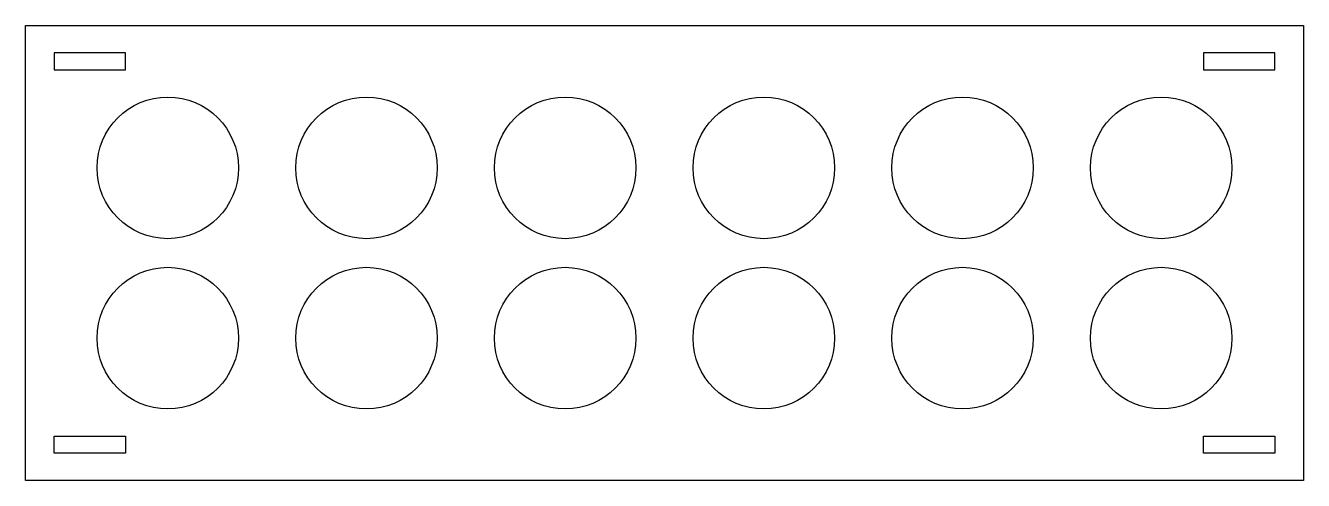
# Model space of a CAD drawing. Header units: inches. Extents: x 0 to 447, y 0 to 159.
import ezdxf

# ---------------------------------------------------------------- set-up
doc = ezdxf.new("R2010")
doc.units = ezdxf.units.IN
doc.header["$MEASUREMENT"] = 0

msp = doc.modelspace()

# ---------------------------------------------------------------- linework, layer by layer
for points in [[(0, 0), (0, 159), (447, 159), (447, 0)], [(10, 149.5), (10, 143.5), (35, 143.5), (35, 149.5)], [(412, 149.5), (412, 143.5), (437, 143.5), (437, 149.5)], [(10, 9.5), (10, 15.5), (35, 15.5), (35, 9.5)], [(412, 9.5), (412, 15.5), (437, 15.5), (437, 9.5)]]:
    msp.add_lwpolyline(points, close=True)
for centre in [(49.75, 109.25), (119.25, 109.25), (188.75, 109.25), (258.25, 109.25), (327.75, 109.25), (397.25, 109.25), (49.75, 49.75), (119.25, 49.75), (188.75, 49.75), (258.25, 49.75), (327.75, 49.75), (397.25, 49.75)]:
    msp.add_circle(centre, 24.75)

doc.saveas('drawing.dxf')
